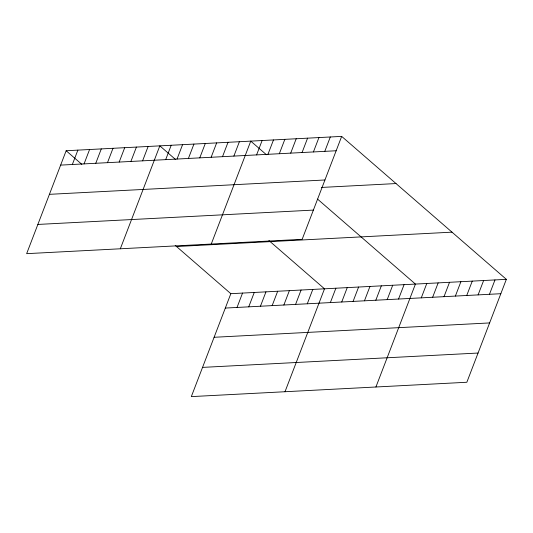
<?xml version="1.0" encoding="UTF-8"?>
<svg xmlns="http://www.w3.org/2000/svg" width="533" height="533" viewBox="0 0 533 533"><rect width="100%" height="100%" fill="white"/><g stroke="black" fill="none" stroke-linecap="round" stroke-linejoin="round"><path stroke-width="0.8" d="M341.673 136.388L66.159 150.739L26.65 253.661L302.164 239.31L341.673 136.388L506.35 279.339L466.841 382.261L191.327 396.612L230.836 293.69L506.35 279.339M72.348 164.497L77.871 150.126M84.061 163.891L89.577 149.52M95.767 163.278L101.29 148.907M107.479 162.672L112.996 148.301M119.185 162.059L124.709 147.688M130.898 161.452L136.415 147.081M142.604 160.839L148.127 146.468M120.325 248.784L159.833 145.855L175.53 159.487M165.683 159.64L171.2 145.269M177.049 159.047L182.566 144.676M188.409 158.454L193.925 144.083M199.775 157.861L205.292 143.49M211.141 157.268L216.658 142.897M222.508 156.682L228.024 142.304M233.874 156.089L239.39 141.718M211.248 244.047L250.757 141.125L266.453 154.75M256.6 154.903L262.116 140.532M267.966 154.31L273.482 139.939M279.332 153.717L284.849 139.346M290.698 153.124L296.215 138.753M237.025 307.454L242.542 293.077M302.064 152.538L307.581 138.16M248.738 306.841L254.254 292.47M313.424 151.945L318.941 137.574M260.444 306.228L265.96 291.857M324.79 151.352L330.307 136.981M272.156 305.622L277.673 291.251M283.862 305.009L289.379 290.638M295.575 304.403L301.092 290.032M307.281 303.79L312.798 289.419M285.002 391.735L324.51 288.813L268.925 240.556M330.36 302.591L335.877 288.22M341.726 301.998L347.243 287.627M353.086 301.405L358.602 287.034M364.452 300.812L369.969 286.441M375.818 300.226L381.335 285.848M387.185 299.633L392.701 285.262M398.551 299.04L404.067 284.669M375.918 386.998L415.427 284.076L317.541 199.095M421.277 297.854L426.793 283.483M432.643 297.261L438.159 282.89M444.009 296.668L449.526 282.297M455.375 296.082L460.892 281.704M466.735 295.489L472.258 281.118M478.101 294.896L483.618 280.525M489.467 294.303L494.984 279.932M60.642 165.11L336.156 150.759M49.422 194.332L324.937 179.981M321.332 187.449L396.019 183.559M37.87 224.44L313.384 210.089M176.49 246.513L452.004 232.161M225.319 308.061L500.833 293.71M214.099 337.282L489.614 322.931M202.547 367.39L478.061 353.039M66.159 150.739L81.855 164.364M175.25 245.433L230.836 293.69"/></g></svg>
